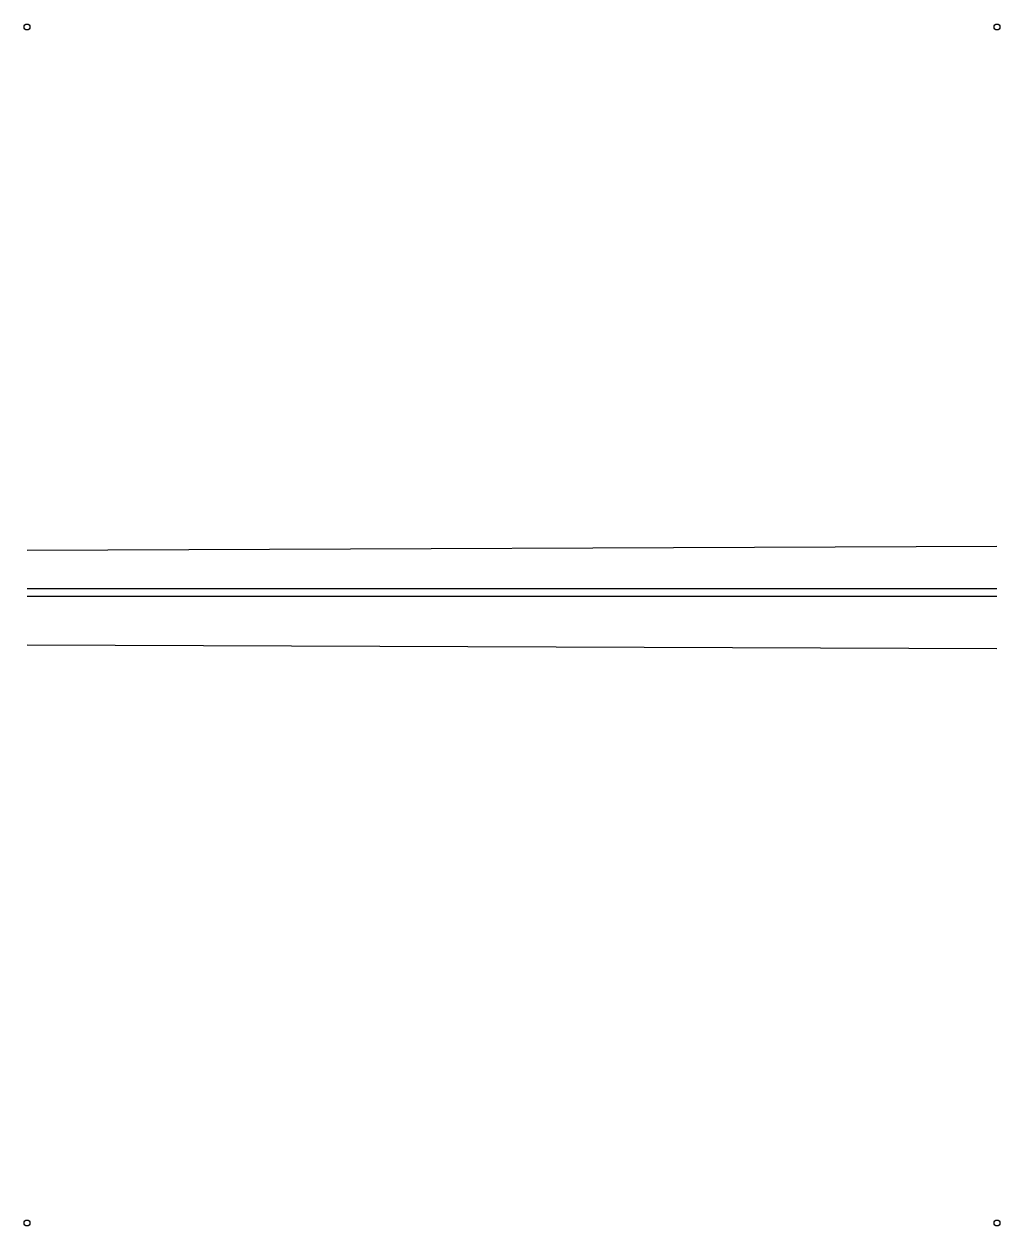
# Model space of a CAD drawing. Header units: millimetres. Extents: x -3 to 983, y 3 to 1217.
import ezdxf

# ---------------------------------------------------------------- set-up
doc = ezdxf.new("R2010")
doc.units = ezdxf.units.MM
doc.layers.add('OUTLINE_OPEN', color=7, linetype='CONTINUOUS')
doc.layers.add('TILE_REG', color=6, linetype='CONTINUOUS')

msp = doc.modelspace()

# ---------------------------------------------------------------- linework, layer by layer
at = {"layer": 'OUTLINE_OPEN'}
for points in [[(980, 689.147619), (0, 685.414286)], [(0, 646.781016), (980, 646.781016)], [(980, 638.781016), (0, 638.781016)], [(0, 590.02381), (980, 586.290476)]]:
    msp.add_lwpolyline(points, dxfattribs=at)
at = {"layer": 'TILE_REG'}
for centre in [(0, 1214), (980, 1214), (0, 6), (980, 6)]:
    msp.add_circle(centre, 3, dxfattribs=at)

doc.saveas('drawing.dxf')
